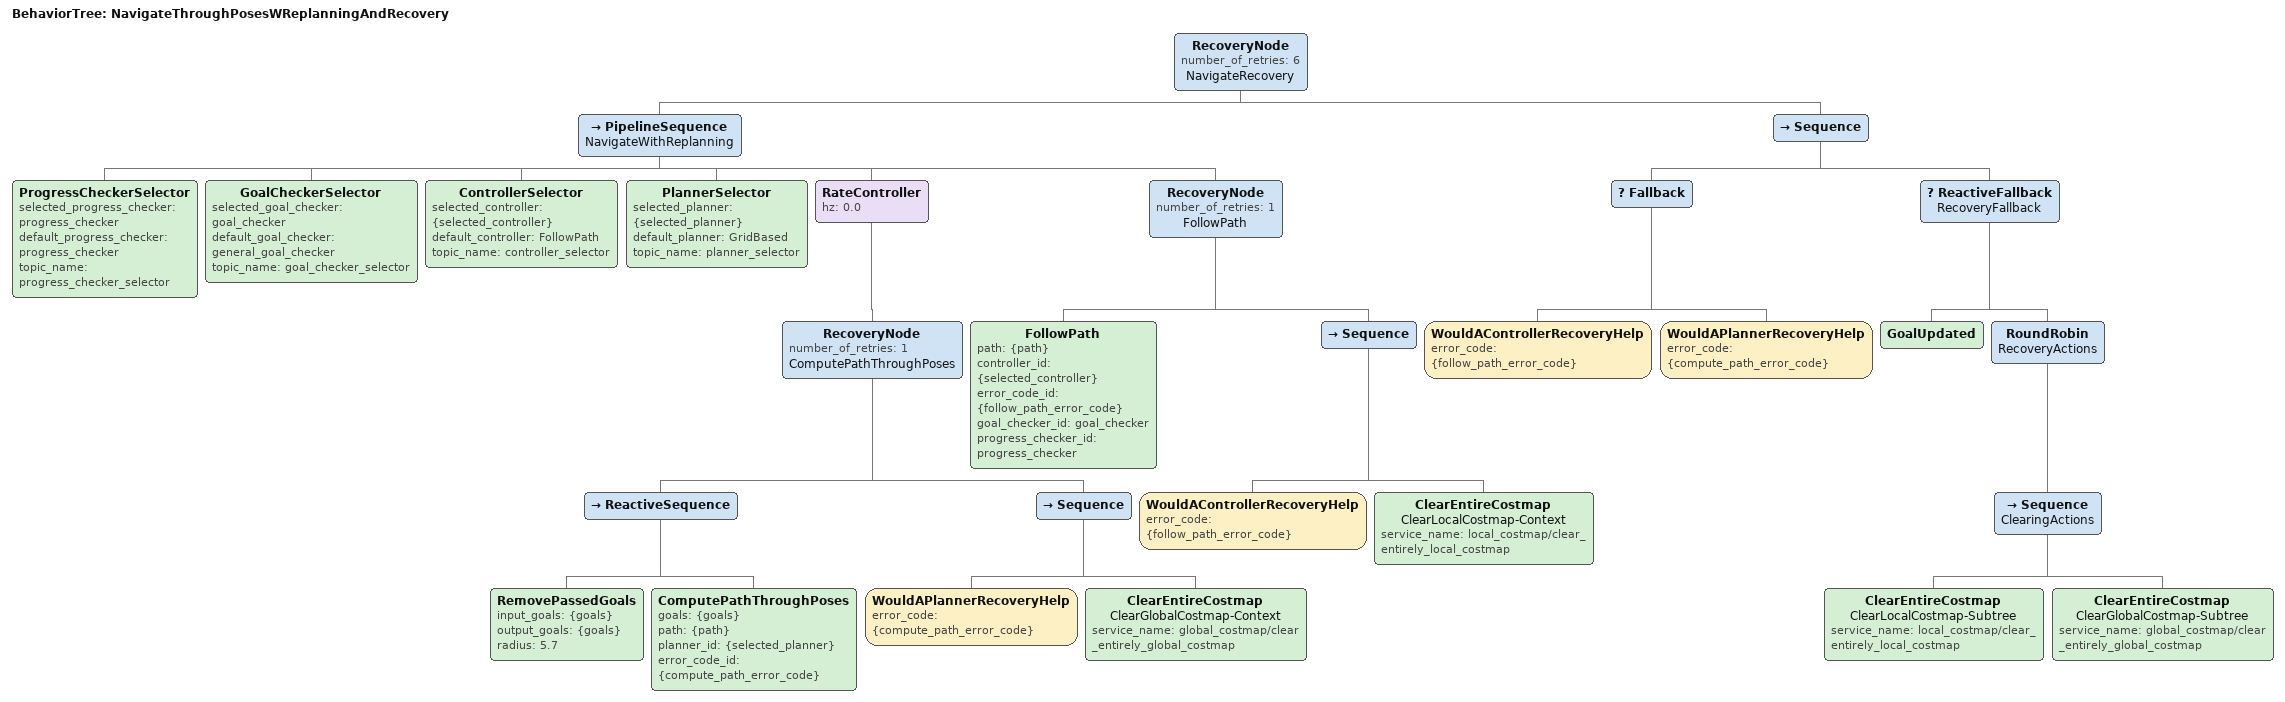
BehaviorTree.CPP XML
<root main_tree_to_execute="NavigateThroughPosesWReplanningAndRecovery">
  <BehaviorTree ID="NavigateThroughPosesWReplanningAndRecovery">
    <RecoveryNode number_of_retries="6" name="NavigateRecovery">
      <PipelineSequence name="NavigateWithReplanning">
        <ProgressCheckerSelector selected_progress_checker="progress_checker" default_progress_checker="progress_checker" topic_name="progress_checker_selector"/>
        <GoalCheckerSelector selected_goal_checker="goal_checker" default_goal_checker="general_goal_checker" topic_name="goal_checker_selector"/>
        <ControllerSelector selected_controller="{selected_controller}" default_controller="FollowPath" topic_name="controller_selector"/>
        <PlannerSelector selected_planner="{selected_planner}" default_planner="GridBased" topic_name="planner_selector"/>
        <RateController hz="0.0">
          <RecoveryNode number_of_retries="1" name="ComputePathThroughPoses">
            <ReactiveSequence>
              <RemovePassedGoals input_goals="{goals}" output_goals="{goals}" radius="5.7"/>
              <ComputePathThroughPoses goals="{goals}" path="{path}" planner_id="{selected_planner}" error_code_id="{compute_path_error_code}"/>
            </ReactiveSequence>
            <Sequence>
              <WouldAPlannerRecoveryHelp error_code="{compute_path_error_code}"/>
              <ClearEntireCostmap name="ClearGlobalCostmap-Context" service_name="global_costmap/clear_entirely_global_costmap"/>
            </Sequence>
          </RecoveryNode>
        </RateController>
        <RecoveryNode number_of_retries="1" name="FollowPath">
          <FollowPath path="{path}" controller_id="{selected_controller}" error_code_id="{follow_path_error_code}"  goal_checker_id="goal_checker" progress_checker_id="progress_checker"/>
          <Sequence>
            <WouldAControllerRecoveryHelp error_code="{follow_path_error_code}"/>
            <ClearEntireCostmap name="ClearLocalCostmap-Context" service_name="local_costmap/clear_entirely_local_costmap"/>
          </Sequence>
        </RecoveryNode>
      </PipelineSequence>
      <Sequence>
        <Fallback>
          <WouldAControllerRecoveryHelp error_code="{follow_path_error_code}"/>
          <WouldAPlannerRecoveryHelp error_code="{compute_path_error_code}"/>
        </Fallback>
        <ReactiveFallback name="RecoveryFallback">
          <GoalUpdated/>
          <RoundRobin name="RecoveryActions">
            <Sequence name="ClearingActions">
              <ClearEntireCostmap name="ClearLocalCostmap-Subtree" service_name="local_costmap/clear_entirely_local_costmap"/>
              <ClearEntireCostmap name="ClearGlobalCostmap-Subtree" service_name="global_costmap/clear_entirely_global_costmap"/>
            </Sequence>
          </RoundRobin>
        </ReactiveFallback>
      </Sequence>
    </RecoveryNode>
  </BehaviorTree>
</root>
